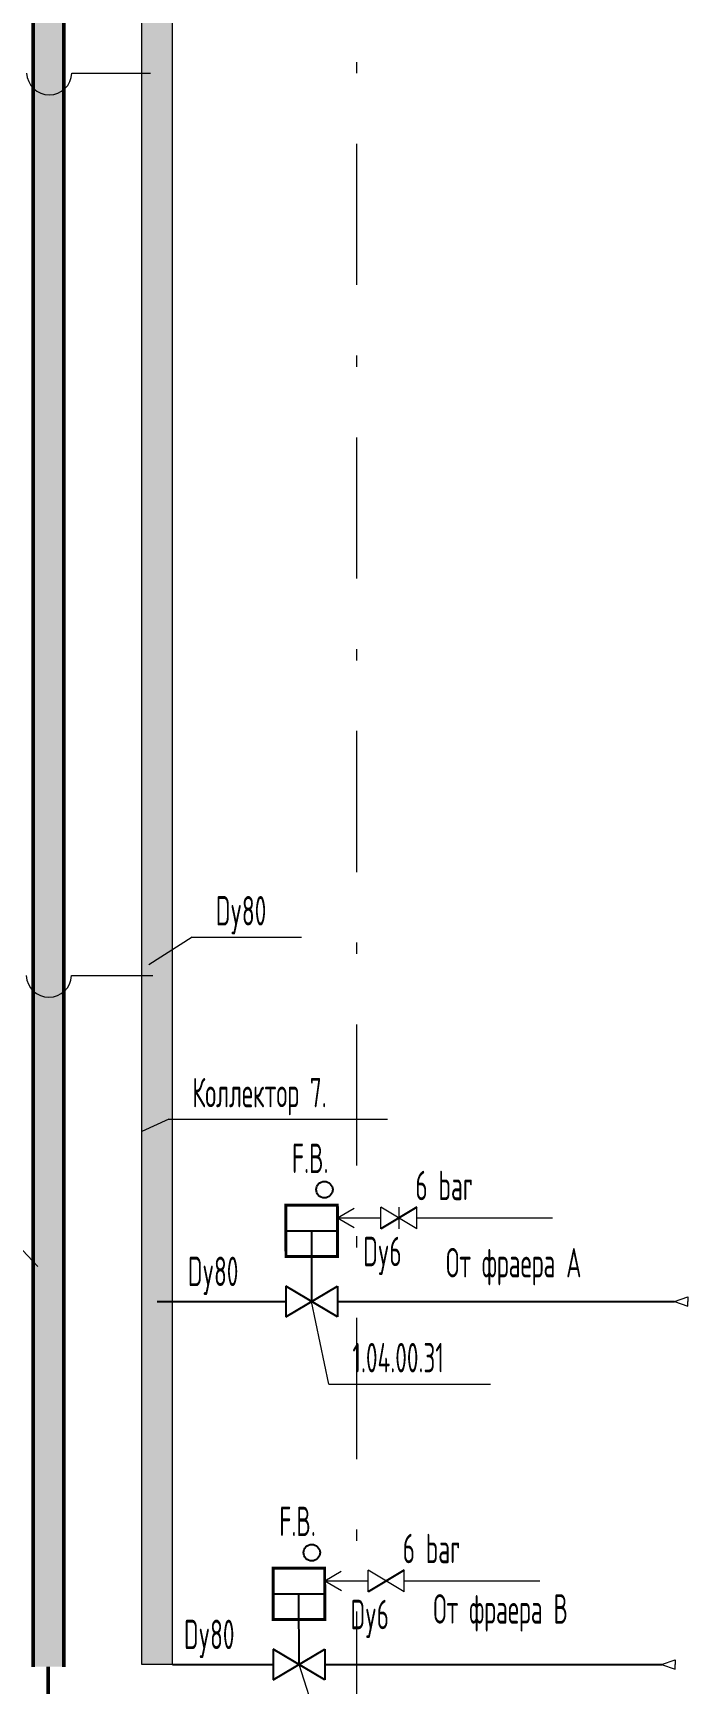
# Model space of a CAD drawing. Header units: millimetres. Extents: x -2281 to 17340, y -2563 to 4166.
# Drawn here: x 1391.9 to 1447.6, y 117.3 to 257.7 of the extents above; entities that cross this region are included whole.
import ezdxf

# ---------------------------------------------------------------- set-up
doc = ezdxf.new("R2010")
doc.units = ezdxf.units.MM
for name, pattern in [('K5LT32768', [24.957505, 11.9988, -5.9994, 0.959904, -5.9994]), ('K5LT32769', [0]), ('K5LT32770', [0]), ('K5LT32771', [0]), ('K5LT32772', [0]), ('K5LT32773', [0]), ('K5LT32774', [0]), ('K5LT32775', [0]), ('K5LT_THIN', [0]), ('K5LT_THIN_INCLUDED_TO_HATCHING', [0])]:
    doc.linetypes.add(name, pattern=pattern)
doc.layers.add('Системный слой', color=7, linetype='Continuous')
doc.styles.add('KTEXTSTYLE', font='GOST_AU.SHX', dxfattribs={"width": 0.96, "height": 5})

# ---------------------------------------------------------------- blocks, each defined once
blk = doc.blocks.new('U33')
at = {"layer": 'Системный слой', "true_color": 0xc0c0c0}
blk.add_hatch(color=9, dxfattribs=at).paths.add_polyline_path([(1401.16, 177.57), (1401.16, 118.99), (1403.78, 118.99), (1403.78, 551.6), (1401.16, 551.6)])
at = {"layer": 'Системный слой', "color": 7, "linetype": 'K5LT_THIN_INCLUDED_TO_HATCHING', "lineweight": 13}
for p, q in [((1401.16, 118.99), (1401.16, 551.6)), ((1403.78, 118.99), (1403.78, 551.6)), ((1403.78, 118.99), (1401.16, 118.99))]:
    blk.add_line(p, q, dxfattribs=at)
blk = doc.blocks.new('U48')
at = {"layer": 'Системный слой', "color": 7, "linetype": 'K5LT_THIN', "lineweight": 13}
for q in [(1414.54, 118.99), (1431.03, 111.66)]:
    blk.add_line((1416.91, 111.66), q, dxfattribs=at)
at = {"layer": 'Системный слой', "color": 7, "insert": (1418.91, 115.16), "char_height": 2.5, "attachment_point": 1, "style": 'KTEXTSTYLE'}
blk.add_mtext('\\H3.5;\\W0.965;\\Q15;\\Q0;\\W0.715;\\H2.50;1.04.00.33', dxfattribs=at)
blk = doc.blocks.new('U50')
at = {"layer": 'Системный слой', "color": 7, "linetype": 'K5LT_THIN', "lineweight": 13}
for q in [(1415.61, 149.85), (1430.81, 142.83)]:
    blk.add_line((1417.08, 142.83), q, dxfattribs=at)
at = {"layer": 'Системный слой', "color": 7, "insert": (1419.08, 146.33), "char_height": 2.5, "attachment_point": 1, "style": 'KTEXTSTYLE'}
blk.add_mtext('\\H3.5;\\W0.965;\\Q15;\\Q0;\\W0.715;\\H2.50;1.04.00.31', dxfattribs=at)
blk = doc.blocks.new('U268')
at = {"layer": 'Системный слой', "color": 7, "linetype": 'K5LT_THIN', "lineweight": 13}
for q in [(1370.5, 156.79), (1392.34, 152.82)]:
    blk.add_line((1388.59, 156.79), q, dxfattribs=at)
at = {"layer": 'Системный слой', "color": 7, "insert": (1372.5, 160.29), "char_height": 2.5, "attachment_point": 1, "style": 'KTEXTSTYLE'}
blk.add_mtext('\\H3.5;\\W0.965;\\Q15;\\Q0;\\W0.715;\\H2.50;Коллектор 6', dxfattribs=at)
blk = doc.blocks.new('U269')
at = {"layer": 'Системный слой', "color": 7, "linetype": 'K5LT_THIN', "lineweight": 13}
for q in [(1401.16, 164.31), (1422.07, 165.37)]:
    blk.add_line((1403.46, 165.37), q, dxfattribs=at)
at = {"layer": 'Системный слой', "color": 7, "insert": (1405.46, 168.87), "char_height": 2.5, "attachment_point": 1, "style": 'KTEXTSTYLE'}
blk.add_mtext('\\H3.5;\\W0.965;\\Q15;\\Q0;\\W0.715;\\H2.50;Коллектор 7.', dxfattribs=at)
blk = doc.blocks.new('U270')
at = {"layer": 'Системный слой', "color": 7, "linetype": 'K5LT_THIN', "lineweight": 13}
for q in [(1401.78, 178.49), (1414.75, 180.83)]:
    blk.add_line((1405.46, 180.83), q, dxfattribs=at)
at = {"layer": 'Системный слой', "color": 7, "insert": (1407.46, 184.33), "char_height": 2.5, "attachment_point": 1, "style": 'KTEXTSTYLE'}
blk.add_mtext('\\H3.5;\\W0.965;\\Q15;\\Q0;\\W0.715;\\H2.50;Dy80', dxfattribs=at)

msp = doc.modelspace()

# ---------------------------------------------------------------- hatches: boundary and pattern name
at = {"layer": 'Системный слой', "true_color": 0x0000ff}
msp.add_hatch(color=5, dxfattribs=at).paths.add_polyline_path([(1394.54514, 118.80182), (1394.54514, 818.50664), (1391.92014, 818.50664), (1391.92014, 118.80182)])

# ---------------------------------------------------------------- linework, layer by layer
at = {"layer": 'Системный слой', "color": 5, "linetype": 'K5LT32768', "lineweight": 18, "true_color": 0x0000ff}
msp.add_line((1419.44802, 61.58733), (1419.44802, 839.5992), dxfattribs=at)
at = {"layer": 'Системный слой', "color": 5, "linetype": 'K5LT32775', "lineweight": 50, "true_color": 0x0000ff}
for p, q in [((1391.92014, 118.80182), (1391.92014, 818.50664)), ((1394.54514, 118.80182), (1394.54514, 818.50664)), ((1393.19514, 118.80182), (1393.19514, 91.92414))]:
    msp.add_line(p, q, dxfattribs=at)
at = {"layer": 'Системный слой', "color": 7, "linetype": 'K5LT_THIN', "lineweight": 13}
for p, q in [((1395.22511, 254.30231), (1401.90657, 254.30231)), ((1395.19722, 177.56581), (1402.09407, 177.56581))]:
    msp.add_line(p, q, dxfattribs=at)
at = {"layer": 'Системный слой', "color": 4, "linetype": 'K5LT32772', "lineweight": 18, "true_color": 0x00ffff}
for p, q in [((1417.79503, 156.96447), (1419.21093, 157.79325)), ((1421.49832, 156.0431), (1421.49832, 157.8806)), ((1424.56082, 156.0431), (1421.49832, 157.8806)), ((1423.03651, 156.0431), (1423.03651, 157.8806)), ((1424.56082, 156.0431), (1424.56082, 157.8806)), ((1417.79506, 156.96007), (1421.49832, 156.96007)), ((1417.79506, 156.96007), (1419.22075, 156.14825)), ((1423.02957, 156.96185), (1423.03651, 156.96185)), ((1424.56082, 156.96185), (1436.07443, 156.96185)), ((1416.71625, 126.09781), (1418.13216, 126.92659)), ((1420.41954, 125.17643), (1420.41954, 127.01393)), ((1423.48204, 125.17643), (1420.41954, 127.01393)), ((1423.48204, 125.17838), (1423.48204, 127.01588)), ((1416.71628, 126.0934), (1420.41954, 126.0934)), ((1416.71628, 126.0934), (1418.14197, 125.28158)), ((1423.48204, 126.09713), (1434.99565, 126.09713))]:
    msp.add_line(p, q, dxfattribs=at)
at = {"layer": 'Системный слой', "color": 4, "linetype": 'K5LT32774', "lineweight": 25, "true_color": 0x00ffff}
for p, q in [((1424.56082, 157.8806), (1421.49832, 156.0431)), ((1423.48204, 127.01393), (1420.41954, 125.17643))]:
    msp.add_line(p, q, dxfattribs=at)
at = {"layer": 'Системный слой', "color": 5, "linetype": 'K5LT32771', "lineweight": 25, "true_color": 0x0000ff}
for p, q in [((1413.4248, 155.8681), (1417.7998, 155.8681)), ((1415.61496, 149.85249), (1415.6123, 155.8681)), ((1417.80246, 148.53999), (1413.42746, 151.16499)), ((1413.42746, 148.53999), (1417.80246, 151.16499)), ((1413.42746, 151.16499), (1413.42746, 148.53999)), ((1417.80246, 151.16499), (1417.80246, 148.53999)), ((1412.34602, 125.00144), (1416.72102, 125.00144)), ((1414.53619, 118.98582), (1414.53352, 125.00144)), ((1416.72369, 117.67332), (1412.34869, 120.29832)), ((1412.34869, 117.67332), (1416.72369, 120.29832)), ((1412.34869, 120.29832), (1412.34869, 117.67332)), ((1416.72369, 120.29832), (1416.72369, 117.67332))]:
    msp.add_line(p, q, dxfattribs=at)
at = {"layer": 'Системный слой', "color": 4, "linetype": 'K5LT32773', "lineweight": 18, "true_color": 0x00ffff}
msp.add_line((1423.02262, 156.95768), (1423.03651, 156.95768), dxfattribs=at)
at = {"layer": 'Системный слой', "color": 150, "linetype": 'K5LT32769', "lineweight": 18, "true_color": 0x007fff}
for p, q in [((1446.44795, 149.85249), (1447.60491, 150.25505)), ((1447.60491, 150.25505), (1447.60491, 149.85249)), ((1446.44795, 149.85249), (1447.60491, 149.44992)), ((1447.60491, 149.44992), (1447.60491, 149.85249)), ((1445.35351, 118.99127), (1446.51047, 119.39384)), ((1446.51047, 119.39384), (1446.51047, 118.99127)), ((1445.35351, 118.99127), (1446.51047, 118.5887)), ((1446.51047, 118.5887), (1446.51047, 118.99127))]:
    msp.add_line(p, q, dxfattribs=at)
at = {"layer": 'Системный слой', "color": 150, "linetype": 'K5LT32770', "lineweight": 25, "true_color": 0x007fff}
for p, q in [((1402.46906, 149.85249), (1413.42746, 149.85249)), ((1417.80246, 149.85249), (1446.44795, 149.85249)), ((1403.78156, 118.98582), (1412.34869, 118.98582)), ((1416.72369, 118.98582), (1445.36917, 118.98582))]:
    msp.add_line(p, q, dxfattribs=at)
at = {"layer": 'Системный слой', "color": 5, "linetype": 'K5LT32771', "true_color": 0x0000ff, "const_width": 0.25}
for points in [[(1413.42658, 153.68061), (1417.80158, 153.68061), (1417.79527, 158.05559), (1413.42027, 158.05559)], [(1412.3478, 122.81394), (1416.7228, 122.81394), (1416.71649, 127.18893), (1412.34149, 127.18893)]]:
    msp.add_lwpolyline(points, close=True, dxfattribs=at)
at = {"layer": 'Системный слой', "color": 5, "linetype": 'K5LT32771', "lineweight": 25, "true_color": 0x0000ff}
for centre in [(1416.69837, 159.3681), (1415.61959, 128.50144)]:
    msp.add_circle(centre, 0.7, dxfattribs=at)
at = {"layer": 'Системный слой', "color": 7, "linetype": 'K5LT_THIN', "lineweight": 13}
for centre in [(1393.30035, 254.3836), (1393.27246, 177.6471)]:
    msp.add_arc(centre, 1.92647, 182.4422076, 357.581545, dxfattribs=at)

# ---------------------------------------------------------------- block references
at = {"layer": 'Системный слой'}
for name in ['U33', 'U270', 'U269', 'U268', 'U50', 'U48']:
    msp.add_blockref(name, (0, 0), dxfattribs=at)

# ---------------------------------------------------------------- texts
at = {"layer": 'Системный слой', "color": 7, "char_height": 2.5, "attachment_point": 1, "style": 'KTEXTSTYLE'}
for s, insert in [('\\H3.5;\\W0.965;\\Q15;\\Q0;\\W0.715;\\H2.50;F.B.', (1413.93448, 163.27784)), ('\\H3.5;\\W0.965;\\Q15;\\Q0;\\W0.715;\\H2.50;6 bar', (1424.42859, 160.97072)), ('\\H3.5;\\W0.965;\\Q15;\\Q0;\\W0.715;\\H2.50;Dy6', (1419.99251, 155.36029)), ('\\H3.5;\\W0.965;\\Q15;\\Q0;\\W0.715;\\H2.50;Dy80', (1405.08662, 153.66499)), ('\\H3.5;\\W0.965;\\Q15;\\Q0;\\W0.715;\\H2.50;От фраера A', (1427.03148, 154.40481)), ('\\H3.5;\\W0.965;\\Q15;\\Q0;\\W0.715;\\H2.50;F.B.', (1412.85571, 132.41118)), ('\\H3.5;\\W0.965;\\Q15;\\Q0;\\W0.715;\\H2.50;6 bar', (1423.34982, 130.10405)), ('\\H3.5;\\W0.965;\\Q15;\\Q0;\\W0.715;\\H2.50;От фраера В', (1425.9527, 124.9646)), ('\\H3.5;\\W0.965;\\Q15;\\Q0;\\W0.715;\\H2.50;Dy6', (1418.91373, 124.49363)), ('\\H3.5;\\W0.965;\\Q15;\\Q0;\\W0.715;\\H2.50;Dy80', (1404.75226, 122.79832))]:
    msp.add_mtext(s, dxfattribs=dict(at, insert=insert))

doc.saveas('drawing.dxf')
